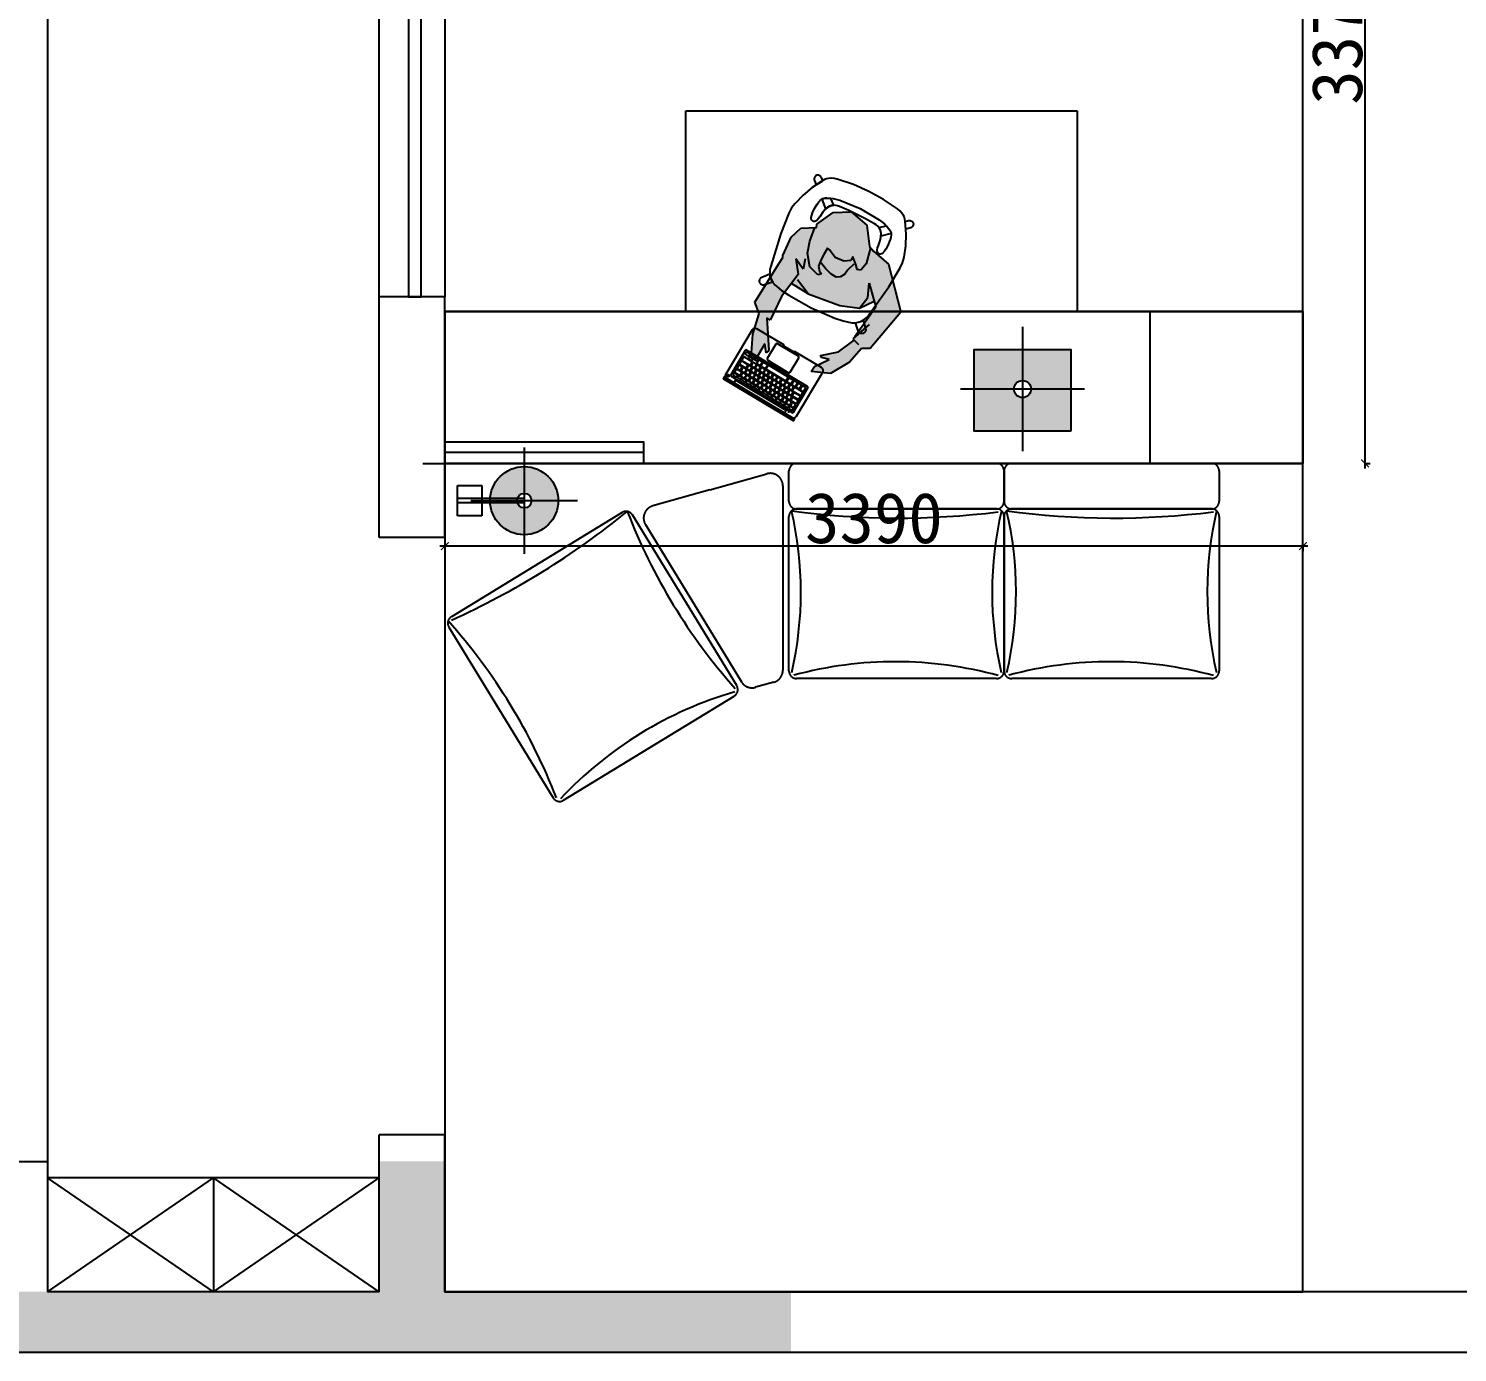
# Model space of a CAD drawing. Header units: inches. Extents: x 1174834 to 1369688, y -175882 to -108740.
# Drawn here: x 1215804 to 1221449, y -123095 to -117865 of the extents above; entities that cross this region are included whole.
import ezdxf

# ---------------------------------------------------------------- set-up
doc = ezdxf.new("R2010")
doc.units = ezdxf.units.IN
doc.header["$LTSCALE"] = 500
doc.header["$MEASUREMENT"] = 0
doc.linetypes.add('ACAD_ISO03W100', pattern=[30, 12, -18])
doc.linetypes.add('DASH', pattern=[0.35, 0.25, -0.1])
for name, color, linetype in [('A-01-原始墙体', 7, 'Continuous'), ('FF-FURN', 51, 'Continuous'), ('特细线', 251, 'Continuous')]:
    doc.layers.add(name, color=color, linetype=linetype)
doc.dimstyles.new('标注-大', dxfattribs={"dimtxt": 120, "dimasz": 60, "dimexe": 30, "dimexo": 30, "dimgap": 20, "dimtad": 1, "dimtxsty": 'Standard', "dimblk": 'ARCHTICK', "dimcen": 2.5, "dimdle": 20, "dimclrd": 8, "dimadec": 0, "dimazin": 0, "dimtfac": 1, "dimtmove": 2, "dimatfit": 3, "dimldrblk": 'OPEN90', "dimfxl": 1, "dimarcsym": 0})

# ---------------------------------------------------------------- blocks, each defined once
blk = doc.blocks.new('A$C4f05676a')
at = {"linetype": 'DASH', "ltscale": 150}
h = blk.add_hatch(color=3, dxfattribs=at)
h.dxf.hatch_style = 1
h.set_gradient(color1=(255, 127, 127), color2=(255, 255, 0), tint=1, name='SPHERICAL')
edge = h.paths.add_edge_path()
edge.add_arc((264, 210.3), 134.6, -90, 270)
edge = h.paths.add_edge_path(flags=17)
edge.add_arc((264, 210.3), 28.8, -90, 270)
at = {"color": 3, "linetype": 'DASH', "ltscale": 150}
for p, q in [((264, 420.7), (264, 210.3)), ((53.7, 210.3), (264, 210.3)), ((264, 210.3), (264, 0)), ((264, 210.3), (474.3, 210.3))]:
    blk.add_line(p, q, dxfattribs=at)
for points in [[(96.3, 270.4), (96.3, 150.2), (0, 150.2), (0, 270.4)], [(264, 219.5), (264, 201.2), (0, 201.2), (0, 219.5)]]:
    blk.add_lwpolyline(points, close=True, dxfattribs=at)
at = {"layer": 'FF-FURN', "color": 131}
for radius in [134.6, 28.8]:
    blk.add_circle((264, 210.3), radius, dxfattribs=at)
blk = doc.blocks.new('_ArchTick')
at = {"color": 0, "linetype": 'ByBlock', "const_width": 0.15}
blk.add_lwpolyline([(-0.5, -0.5), (0.5, 0.5)], dxfattribs=at)
blk = doc.blocks.new('*D437')
at = {"color": 0, "lineweight": -2, "ltscale": 5, "transparency": 16777216}
for p, q in [((1221081.6, -116205.5), (1221104.6, -116205.5)), ((1221081.6, -119583.1), (1221104.6, -119583.1))]:
    blk.add_line(p, q, dxfattribs=at)
at = {"color": 8, "lineweight": -2, "ltscale": 5, "transparency": 16777216}
blk.add_line((1221084.6, -119603.1), (1221084.6, -116185.5), dxfattribs=at)
at = {"layer": 'Defpoints', "color": 0, "ltscale": 5, "transparency": 16777216}
for p in [(1220838.7, -116205.5), (1221084.6, -116205.5), (1220838.7, -119583.1)]:
    blk.add_point(p, dxfattribs=at)
at = {"color": 8, "lineweight": -2, "ltscale": 5, "transparency": 16777216, "xscale": 30, "yscale": 30, "zscale": 30}
for p, rotation in [((1221084.6, -116205.5), 90), ((1221084.6, -119583.1), 270)]:
    blk.add_blockref('_ArchTick', p, dxfattribs=dict(at, rotation=rotation))
at = {"color": 0, "ltscale": 5, "transparency": 16777216, "insert": (1220974.6, -117894.3), "char_height": 200, "attachment_point": 5, "rotation": 90}
blk.add_mtext('3378', dxfattribs=at)
blk = doc.blocks.new('*D442')
at = {"color": 8, "lineweight": -2, "ltscale": 5, "transparency": 16777216}
blk.add_line((1220858.7, -119910), (1217428.7, -119910), dxfattribs=at)
at = {"color": 0, "lineweight": -2, "ltscale": 5, "transparency": 16777216}
for p, q in [((1217448.7, -119907), (1217448.7, -119930)), ((1220838.7, -119907), (1220838.7, -119930))]:
    blk.add_line(p, q, dxfattribs=at)
at = {"layer": 'Defpoints', "color": 0, "ltscale": 5, "transparency": 16777216}
for p in [(1217448.7, -119583.1), (1220838.7, -119583.1), (1217448.7, -119910)]:
    blk.add_point(p, dxfattribs=at)
at = {"color": 8, "lineweight": -2, "ltscale": 5, "transparency": 16777216, "xscale": 30, "yscale": 30, "zscale": 30, "rotation": 180}
blk.add_blockref('_ArchTick', (1217448.7, -119910), dxfattribs=at)
at = {"color": 8, "lineweight": -2, "ltscale": 5, "transparency": 16777216, "xscale": 30, "yscale": 30, "zscale": 30}
blk.add_blockref('_ArchTick', (1220838.7, -119910), dxfattribs=at)
at = {"color": 0, "ltscale": 5, "transparency": 16777216, "insert": (1219143.7, -119800), "char_height": 200, "attachment_point": 5}
blk.add_mtext('3390', dxfattribs=at)

msp = doc.modelspace()

# ---------------------------------------------------------------- hatches: boundary and pattern name
at = {"layer": 'FF-FURN'}
h = msp.add_hatch(color=255, dxfattribs=at)
h.dxf.hatch_style = 1
h.paths.add_polyline_path([(1218967.8, -118739.1), (1218991, -118770.1), (1219024.7, -118784.3), (1219051.9, -118781.5), (1219060.3, -118765.3), (1219072.6, -118797.5), (1219077.7, -118817.3), (1219091.9, -118819.6), (1219113.5, -118794.9), (1219130.4, -118731.6), (1219126.1, -118726.7), (1219115.9, -118641.6), (1219053.6, -118589), (1218982.5, -118591.6), (1218918.4, -118637.7), (1218916.2, -118651.5), (1218909.9, -118651.8), (1218891, -118705.7), (1218881.9, -118752.4), (1218891.1, -118806.9), (1218922.4, -118838.8), (1218936.7, -118834.3), (1218928.8, -118823.3), (1218925.1, -118804.2), (1218935.8, -118777.2), (1218945.7, -118758.4), (1218960.4, -118733.5)])
h = msp.add_hatch(color=254, dxfattribs=at)
h.dxf.hatch_style = 1
h.paths.add_polyline_path([(1219121.6, -118953.1), (1219144.9, -118942), (1219151.6, -118966.7), (1219066.6, -119084.9), (1219060, -119090.7), (1219065.4, -119095.8), (1219003.7, -119142.5), (1218933.2, -119156.8), (1218936.3, -119165.1), (1218967.3, -119172.5), (1218909.3, -119200.6), (1218895.4, -119220.8), (1218972, -119228.3), (1219046.9, -119183.6), (1219094.8, -119128.9), (1219129.2, -119129.4), (1219249.6, -118985.8), (1219200.9, -118796), (1219141.6, -118744.7), (1219130.4, -118731.6), (1219113.5, -118794.9), (1219091.9, -118819.6), (1219077.7, -118817.3), (1219072.6, -118797.5), (1219060.3, -118765.3), (1219051.9, -118781.5), (1219024.7, -118784.3), (1218991, -118770.1), (1218967.8, -118739.1), (1218960.4, -118733.5), (1218945.7, -118758.4), (1218935.8, -118777.2), (1218925.1, -118804.2), (1218928.8, -118823.3), (1218936.7, -118834.3), (1218922.4, -118838.8), (1218891.1, -118806.9), (1218881.9, -118752.4), (1218891, -118705.7), (1218909.9, -118651.8), (1218854.9, -118654.3), (1218816.7, -118689.1), (1218783.7, -118761.5), (1218783.7, -118770.3), (1218767.2, -118796.3), (1218673.4, -118945.9), (1218690.9, -118991.3), (1218665.2, -119072.1), (1218658.2, -119164.7), (1218675.3, -119172.3), (1218713, -119110.5), (1218717.5, -119146.7), (1218728.3, -119137.8), (1218721, -119008.1), (1218734, -119017.3), (1218778.6, -118924.4), (1218818.3, -118872.1), (1218883.6, -118913.5), (1219009.1, -118959.4), (1219086.3, -118970)])
h = msp.add_hatch(color=11, dxfattribs=at)
h.dxf.hatch_style = 1
h.set_gradient(color1=(255, 127, 127), color2=(255, 255, 0), tint=1, name='INVCURVED')
edge = h.paths.add_edge_path(flags=16)
edge.add_arc((1219731.1, -119289.4), 33.6, 180, 540)
h.paths.add_polyline_path([(1219921.8, -119456), (1219540.3, -119456), (1219540.3, -119133.6), (1219921.8, -119133.6)])
at = {"layer": '特细线'}
h = msp.add_hatch(color=256, dxfattribs=at)
h.dxf.hatch_style = 1
h.paths.add_polyline_path([(1215638.7, -122855.5), (1217188.7, -122855.5), (1217188.7, -122676.3), (1217188.7, -122340.1), (1217448.7, -122340.1), (1217448.7, -122855.5), (1218815.5, -122855.5), (1218815.5, -123095.5), (1215638.7, -123095.5)])

# ---------------------------------------------------------------- linework, layer by layer
at = {"color": 3, "linetype": 'DASH', "ltscale": 150}
for p, q in [((1217448.7, -118983.1), (1220233.9, -118983.1)), ((1220233.9, -118983.1), (1220233.9, -119583.1)), ((1219731.1, -119044), (1219731.1, -119289.4)), ((1219731.1, -119289.4), (1219485.7, -119289.4)), ((1219976.4, -119289.4), (1219731.1, -119289.4)), ((1219731.1, -119289.4), (1219731.1, -119534.8)), ((1220233.9, -119583.1), (1218233.9, -119583.1)), ((1218495.4, -119687.8), (1218720.6, -119624.4)), ((1218784.2, -119672.5), (1218784.2, -120399.7)), ((1218495.4, -119687.8), (1218270.1, -119751.1)), ((1218241, -119825.3), (1218620, -120445.9)), ((1218747.7, -120447.8), (1218676.2, -120467.9)), ((1217188.7, -122405.5), (1215878.7, -122405.5)), ((1216533.7, -122405.5), (1216533.7, -122855.5))]:
    msp.add_line(p, q, dxfattribs=at)
at = {"color": 7, "ltscale": 5, "true_color": 0xffffff}
for p, q in [((1220233.9, -118983.1), (1220838.7, -118983.1)), ((1220838.7, -118983.1), (1220838.7, -119583.1))]:
    msp.add_line(p, q, dxfattribs=at)
at = {"color": 147, "linetype": 'ACAD_ISO03W100', "ltscale": 3}
for p, q in [((1216533.7, -122855.5), (1215878.7, -122405.5)), ((1215878.7, -122855.5), (1216533.7, -122405.5)), ((1216533.7, -122855.5), (1217188.7, -122405.5)), ((1217188.7, -122855.5), (1216533.7, -122405.5))]:
    msp.add_line(p, q, dxfattribs=at)
at = {"color": 7, "ltscale": 5, "true_color": 0xffffff}
for points in [[(1220838.7, -116205.5), (1221918.7, -116205.5), (1221918.7, -122855.5), (1220838.7, -122855.5)], [(1220838.7, -118983.1), (1217448.7, -118983.1), (1217448.7, -119583.1), (1220838.7, -119583.1)], [(1220838.7, -119583.1), (1217448.7, -119583.1), (1217448.7, -122855.5), (1220838.7, -122855.5)]]:
    msp.add_lwpolyline(points, close=True, dxfattribs=at)
at = {"color": 3}
for points in [[(1217355.2, -117753.7), (1217304.8, -117753.7), (1217304.8, -118925.5), (1217355.2, -118925.5)], [(1218233.9, -119583.1), (1217448.7, -119583.1), (1217448.7, -119498.5), (1218233.9, -119498.5)]]:
    msp.add_lwpolyline(points, close=True, dxfattribs=at)
at = {"color": 147, "linetype": 'ACAD_ISO03W100', "ltscale": 3}
msp.add_lwpolyline([(1218400, -118190.5), (1219947.1, -118190.5), (1219947.1, -118983.1), (1218400, -118983.1)], close=True, dxfattribs=at)
at = {"color": 3, "linetype": 'DASH', "ltscale": 150}
for points in [[(1218775.7, -118674.9), (1218735.9, -118804.5), (1218735.9, -118804.5), (1218732.8, -118817.3), (1218732.1, -118830.3), (1218733.8, -118843.3), (1218737.8, -118855.8), (1218744, -118867.3), (1218752.3, -118877.4), (1218752.3, -118877.4), (1218778.6, -118899.9), (1218807.3, -118919.1), (1218807.3, -118919.1), (1218895.9, -118969.1), (1218895.9, -118969.1), (1218989.5, -119009), (1218989.5, -119009), (1219022.3, -119020.2), (1219056.1, -119027.4), (1219056.1, -119027.4), (1219069.2, -119027.8), (1219082.1, -119025.7), (1219094.4, -119021.4), (1219105.8, -119014.8), (1219115.7, -119006.3), (1219123.9, -118996.1), (1219123.9, -118996.1), (1219202.6, -118885.7), (1219202.6, -118885.7), (1219247.5, -118811.3), (1219247.5, -118811.3), (1219256.6, -118790.6), (1219262.9, -118768.8), (1219262.9, -118768.8), (1219269.6, -118723.3), (1219271.1, -118677.3), (1219271.1, -118677.3), (1219267.1, -118626.5), (1219267.1, -118626.5), (1219266.1, -118618.7), (1219264.1, -118611.1), (1219261.1, -118603.9), (1219261.1, -118603.9), (1219254.4, -118594.1), (1219246.5, -118585.3), (1219237.5, -118577.5), (1219237.5, -118577.5), (1219182.1, -118540.1), (1219123.4, -118508.5), (1219123.4, -118508.5), (1219062.5, -118481), (1218999.1, -118459.9), (1218999.1, -118459.9), (1218987.5, -118457.4), (1218975.7, -118456.5), (1218963.8, -118457.2), (1218963.8, -118457.2), (1218956.2, -118459.2), (1218949, -118462.1), (1218942.3, -118466.1), (1218942.3, -118466.1), (1218899.5, -118493.9), (1218899.5, -118493.9), (1218863.9, -118523), (1218831.9, -118556), (1218831.9, -118556), (1218818.4, -118574.2), (1218807.4, -118594.1), (1218807.4, -118594.1), (1218775.7, -118674.9)], [(1218915.3, -118482.7), (1218941.7, -118466.4), (1218936, -118453.8), (1218936, -118453.8), (1218934.4, -118451.1), (1218932.2, -118448.7), (1218929.7, -118446.8), (1218926.8, -118445.3), (1218926.8, -118445.3), (1218924.4, -118444.7), (1218922, -118444.4), (1218919.6, -118444.6), (1218917.2, -118445.2), (1218917.2, -118445.2), (1218915, -118446.2), (1218913, -118447.5), (1218911.3, -118449.2), (1218909.8, -118451.1), (1218908.7, -118453.2), (1218908, -118455.5), (1218908, -118455.5), (1218907.6, -118458.1), (1218907.5, -118460.8), (1218907.9, -118463.4), (1218908.7, -118465.9), (1218915.3, -118482.7)], [(1219110.6, -118616.9), (1219045.1, -118584.5), (1219045.1, -118584.5), (1219007.3, -118568.5), (1219007.3, -118568.5), (1218999.8, -118565.8), (1218992, -118564), (1218992, -118564), (1218984, -118563.6), (1218976, -118564.6), (1218968.3, -118567.2), (1218961.3, -118571.2), (1218961.3, -118571.2), (1218950.8, -118580.3), (1218941.8, -118590.8), (1218941.8, -118590.8), (1218930.2, -118608.6), (1218930.2, -118608.6), (1218925.3, -118616.2), (1218919.3, -118623), (1218919.3, -118623), (1218916.5, -118625.1), (1218913.2, -118626.7), (1218909.8, -118627.6), (1218909.8, -118627.6), (1218907.4, -118627.8), (1218905.1, -118627.5), (1218902.9, -118626.7), (1218900.8, -118625.6), (1218900.8, -118625.6), (1218899.2, -118623.8), (1218897.9, -118621.7), (1218896.9, -118619.5), (1218896.3, -118617.2), (1218896.1, -118614.7), (1218896.4, -118612.3), (1218896.4, -118612.3), (1218897.8, -118603), (1218900.6, -118593.9), (1218900.6, -118593.9), (1218909.1, -118576.2), (1218919.3, -118559.4), (1218919.3, -118559.4), (1218920.3, -118557.9), (1218920.3, -118557.9), (1218925.9, -118550), (1218932.4, -118542.8), (1218932.4, -118542.8), (1218934.6, -118540.9), (1218937.1, -118539.4), (1218939.8, -118538.3), (1218939.8, -118538.3), (1218945.4, -118536.5), (1218951.2, -118535.5), (1218957.1, -118535.4), (1218957.1, -118535.4), (1218983.3, -118537.4), (1219008.8, -118543.7), (1219008.8, -118543.7), (1219089.8, -118576.5), (1219089.8, -118576.5), (1219089.8, -118576.5), (1219165.1, -118620.8), (1219165.1, -118620.8), (1219165.1, -118620.8), (1219185.6, -118637.2), (1219203.1, -118656.8), (1219203.1, -118656.8), (1219206.5, -118661.6), (1219209.3, -118666.8), (1219211.3, -118672.3), (1219211.3, -118672.3), (1219212.1, -118675.1), (1219212.4, -118678), (1219212.2, -118680.9), (1219212.2, -118680.9), (1219210.4, -118690.4), (1219207.6, -118699.7), (1219207.6, -118699.7), (1219207, -118701.4), (1219207, -118701.4), (1219199.9, -118719.7), (1219191, -118737.3), (1219191, -118737.3), (1219185.5, -118745), (1219178.9, -118751.8), (1219178.9, -118751.8), (1219177.1, -118753.5), (1219175.1, -118754.8), (1219172.9, -118755.8), (1219170.5, -118756.4), (1219168.1, -118756.5), (1219165.7, -118756.3), (1219165.7, -118756.3), (1219163.6, -118755.4), (1219161.6, -118754.1), (1219160, -118752.4), (1219158.6, -118750.5), (1219158.6, -118750.5), (1219157.3, -118747.2), (1219156.5, -118743.7), (1219156.5, -118740.1), (1219156.5, -118740.1), (1219158.3, -118731.2), (1219161.3, -118722.7), (1219161.3, -118722.7), (1219168.4, -118702.7), (1219168.4, -118702.7), (1219171.3, -118689.1), (1219172.1, -118675.2), (1219172.1, -118675.2), (1219171, -118667.3), (1219168.4, -118659.6), (1219164.4, -118652.6), (1219159.1, -118646.5), (1219159.1, -118646.5), (1219153, -118641.4), (1219146.2, -118637.1), (1219146.2, -118637.1), (1219110.6, -118616.9)], [(1218985.4, -118563.5), (1218973.1, -118536.1), (1218973.1, -118536.1), (1218957.1, -118535.4), (1218957.1, -118535.4), (1218951.2, -118535.5), (1218945.4, -118536.5), (1218939.8, -118538.3), (1218939.5, -118538.4), (1218939.5, -118538.4), (1218937.9, -118538.9), (1218937.6, -118539.1), (1218953, -118578.2), (1218953, -118578.2), (1218961.3, -118571.2), (1218961.3, -118571.2), (1218966.8, -118567.9), (1218972.8, -118565.5), (1218979, -118564), (1218985.4, -118563.5)], [(1219163.5, -118651.5), (1219192.8, -118644.6), (1219192.8, -118644.6), (1219203.1, -118656.8), (1219203.1, -118656.8), (1219206.5, -118661.6), (1219209.3, -118666.8), (1219211.3, -118672.3), (1219211.4, -118672.6), (1219211.4, -118672.6), (1219211.9, -118674.2), (1219212, -118674.6), (1219171.6, -118686.1), (1219171.6, -118686.1), (1219172.1, -118675.2), (1219172.1, -118675.2), (1219171.3, -118668.9), (1219169.6, -118662.7), (1219167, -118656.8), (1219163.5, -118651.5)], [(1219270.3, -118657.9), (1219267.2, -118627.1), (1219280.7, -118623.9), (1219280.7, -118623.9), (1219283.8, -118623.6), (1219287, -118623.9), (1219290.1, -118624.7), (1219293, -118626.1), (1219293, -118626.1), (1219294.9, -118627.6), (1219296.6, -118629.4), (1219297.9, -118631.4), (1219298.9, -118633.6), (1219298.9, -118633.6), (1219299.5, -118636), (1219299.6, -118638.4), (1219299.4, -118640.8), (1219298.7, -118643.1), (1219297.7, -118645.3), (1219296.3, -118647.2), (1219296.3, -118647.2), (1219294.5, -118649.2), (1219292.4, -118650.8), (1219290.1, -118652.1), (1219287.7, -118653), (1219270.3, -118657.9)], [(1218742.9, -118865.5), (1218737.9, -118856), (1218734.4, -118845.9), (1218732.4, -118835.3), (1218700.4, -118848.5), (1218700.4, -118848.5), (1218697.8, -118849.8), (1218695.6, -118851.5), (1218693.6, -118853.6), (1218692.1, -118856), (1218691.1, -118858.7), (1218690.5, -118861.5), (1218690.5, -118864.4), (1218690.5, -118864.4), (1218691.1, -118867), (1218692.1, -118869.6), (1218693.6, -118871.9), (1218695.5, -118873.9), (1218697.7, -118875.4), (1218700.2, -118876.6), (1218700.2, -118876.6), (1218703, -118877.3), (1218705.8, -118877.5), (1218708.7, -118877.3), (1218711.4, -118876.5), (1218742.9, -118865.5)]]:
    msp.add_lwpolyline(points, dxfattribs=at)
for points in [[(1219658, -119613.1), (1219658, -119733.1, -0.414214), (1219628, -119763.1), (1218838, -119763.1, -0.414214), (1218808, -119733.1), (1218808, -119613.1, -0.414214), (1218838, -119583.1), (1219628, -119583.1, -0.414214)], [(1220508, -119613.1), (1220508, -119733.1, -0.414214), (1220478, -119763.1), (1219688, -119763.1, -0.414214), (1219658, -119733.1), (1219658, -119613.1, -0.414214), (1219688, -119583.1), (1220478, -119583.1, -0.414214)], [(1217464.3, -120230.1), (1217876.1, -120904.3, 0.414214), (1217917.4, -120914.3), (1218591.6, -120502.5, 0.414214), (1218601.5, -120461.2), (1218189.7, -119787, 0.414214), (1218148.5, -119777.1), (1217474.3, -120188.9, 0.414214)], [(1219658, -119793.1), (1219658, -120403.1, -0.414214), (1219628, -120433.1), (1218838, -120433.1, -0.414214), (1218808, -120403.1), (1218808, -119793.1, -0.414214), (1218838, -119763.1), (1219628, -119763.1, -0.414214)], [(1220508, -119793.1), (1220508, -120403.1, -0.414214), (1220478, -120433.1), (1219688, -120433.1, -0.414214), (1219658, -120403.1), (1219658, -119793.1, -0.414214), (1219688, -119763.1), (1220478, -119763.1, -0.414214)]]:
    msp.add_lwpolyline(points, format="xyb", close=True, dxfattribs=at)
for centre, start, end in [((1218734.2, -119672.5), 0, 105.7086), ((1218283.7, -119799.3), 105.7086, 211.4173), ((1218734.2, -120399.7), 285.7086, 0), ((1218662.7, -120419.8), 211.4173, 285.7086)]:
    msp.add_arc(centre, 50, start, end, dxfattribs=at)
at = {"layer": 'A-01-原始墙体', "color": 4}
for p, q in [((1217448.7, -118925.5), (1217188.7, -118925.5)), ((1217188.7, -119875.5), (1217188.7, -118925.5)), ((1217448.7, -119875.5), (1217448.7, -118925.5)), ((1217448.7, -119875.5), (1217188.7, -119875.5)), ((1217448.7, -122235.5), (1217188.7, -122235.5)), ((1217188.7, -122855.5), (1217188.7, -122235.5)), ((1217448.7, -122855.5), (1217448.7, -122235.5)), ((1215878.7, -122342.2), (1215638.7, -122342.2)), ((1215878.7, -122342.2), (1215878.7, -122855.5)), ((1217188.7, -122855.5), (1215878.7, -122855.5)), ((1225448.7, -122855.5), (1217448.7, -122855.5)), ((1225708.7, -123095.5), (1215638.7, -123095.5))]:
    msp.add_line(p, q, dxfattribs=at)
at = {"layer": 'FF-FURN', "color": 8}
for p, q in [((1218918.4, -118637.7), (1218982.5, -118591.6)), ((1218982.5, -118591.6), (1219053.6, -118589)), ((1219053.6, -118589), (1219115.9, -118641.6)), ((1218816.7, -118689.1), (1218854.9, -118654.3)), ((1218854.9, -118654.3), (1218916.2, -118651.5)), ((1218891, -118705.7), (1218909.9, -118651.8)), ((1218916.2, -118651.5), (1218918.4, -118637.7)), ((1219115.9, -118641.6), (1219126.1, -118726.7)), ((1218783.7, -118761.5), (1218816.7, -118689.1)), ((1218881.9, -118752.4), (1218891, -118705.7)), ((1218767.2, -118796.3), (1218783.7, -118770.3)), ((1218783.7, -118770.3), (1218783.7, -118761.5)), ((1218864.5, -118815.7), (1218834.7, -118775.1)), ((1218834.7, -118775.1), (1218844.6, -118837.5)), ((1218872.4, -118774.8), (1218864.5, -118815.7)), ((1218891.1, -118806.9), (1218881.9, -118752.4)), ((1218935.8, -118777.2), (1218925.1, -118804.2)), ((1218945.7, -118758.4), (1218935.8, -118777.2)), ((1218960.4, -118733.5), (1218945.7, -118758.4)), ((1218967.8, -118739.1), (1218960.4, -118733.5)), ((1218991, -118770.1), (1218967.8, -118739.1)), ((1219024.7, -118784.3), (1218991, -118770.1)), ((1219051.9, -118781.5), (1219024.7, -118784.3)), ((1219060.3, -118765.3), (1219051.9, -118781.5)), ((1219072.6, -118797.5), (1219060.3, -118765.3)), ((1219130.4, -118731.6), (1219113.5, -118794.9)), ((1219126.1, -118726.7), (1219141.6, -118744.7)), ((1219141.6, -118744.7), (1219200.9, -118796)), ((1218673.4, -118945.9), (1218767.2, -118796.3)), ((1218844.6, -118837.5), (1218778.6, -118924.4)), ((1218922.4, -118838.8), (1218891.1, -118806.9)), ((1218936.7, -118834.3), (1218922.4, -118838.8)), ((1218925.1, -118804.2), (1218928.8, -118823.3)), ((1218928.8, -118823.3), (1218936.7, -118834.3)), ((1218952.8, -118813.5), (1218931.7, -118787.6)), ((1218974.1, -118835), (1218952.8, -118813.5)), ((1218994.9, -118847.6), (1218974.1, -118835)), ((1219028.4, -118836), (1219011.2, -118845.9)), ((1219041, -118818.6), (1219028.4, -118836)), ((1219064.5, -118796.6), (1219041, -118818.6)), ((1219077.7, -118817.3), (1219072.6, -118797.5)), ((1219091.9, -118819.6), (1219077.7, -118817.3)), ((1219113.5, -118794.9), (1219091.9, -118819.6)), ((1219200.9, -118796), (1219249.6, -118985.8)), ((1218883.6, -118913.5), (1218818.3, -118872.1)), ((1218883.6, -118913.5), (1218842.2, -118857.5)), ((1219011.2, -118845.9), (1218994.9, -118847.6)), ((1219120.3, -118928), (1219125.4, -118870.8)), ((1219125.4, -118870.8), (1219151.6, -118966.7)), ((1218690.9, -118991.3), (1218673.4, -118945.9)), ((1218778.6, -118924.4), (1218734, -119017.3)), ((1218883.6, -118913.5), (1219009.1, -118959.4)), ((1219086.3, -118970), (1219120.3, -118928)), ((1219086.3, -118970), (1219144.9, -118942)), ((1218665.2, -119072.1), (1218690.9, -118991.3)), ((1218734, -119017.3), (1218721, -119008.1)), ((1218721, -119008.1), (1218728.3, -119137.8)), ((1219009.1, -118959.4), (1219086.3, -118970)), ((1219151.6, -118966.7), (1219066.6, -119084.9)), ((1219249.6, -118985.8), (1219129.2, -119129.4)), ((1219124.3, -119034.7), (1219060, -119090.7)), ((1218658.2, -119164.7), (1218665.2, -119072.1)), ((1218713, -119110.5), (1218675.3, -119172.3)), ((1218717.5, -119146.7), (1218713, -119110.5)), ((1219003.7, -119142.5), (1219065.4, -119095.8)), ((1219060, -119090.7), (1219083.3, -119112.9)), ((1218665.8, -119169.7), (1218652, -119161.5)), ((1218675.3, -119172.3), (1218658.2, -119164.7)), ((1218728.3, -119137.8), (1218717.5, -119146.7)), ((1218909.3, -119200.6), (1218967.3, -119172.5)), ((1218933.2, -119156.8), (1219003.7, -119142.5)), ((1218936.3, -119165.1), (1218933.2, -119156.8)), ((1218967.3, -119172.5), (1218936.3, -119165.1)), ((1219094.8, -119128.9), (1219046.9, -119183.6)), ((1219129.2, -119129.4), (1219094.8, -119128.9)), ((1218895.4, -119220.8), (1218909.3, -119200.6)), ((1218972, -119228.3), (1218895.4, -119220.8)), ((1219046.9, -119183.6), (1218972, -119228.3))]:
    msp.add_line(p, q, dxfattribs=at)
at = {"layer": 'FF-FURN', "color": 250}
msp.add_line((1217361.4, -119583.1), (1220838.7, -119583.1), dxfattribs=at)
at = {"layer": 'FF-FURN', "color": 8}
for points in [[(1218830, -119140.9), (1218829.7, -119141.4, -0.414214), (1218826.1, -119142.3), (1218788.1, -119119.6, -0.414214), (1218787.2, -119115.9), (1218787.5, -119115.4), (1218680.7, -119051.5, 0.414214), (1218662.6, -119056), (1218558.3, -119230.3, 0.414214), (1218562.8, -119248.3), (1218819.2, -119401.8, 0.414214), (1218837.2, -119397.3), (1218941.5, -119223, 0.414214), (1218937, -119204.9)], [(1218724.1, -119175.9), (1218806, -119225, 0.414214), (1218812.5, -119223.3), (1218846.9, -119165.9, 0.414214), (1218845.3, -119159.4), (1218763.3, -119110.3, 0.414214), (1218756.8, -119112), (1218722.4, -119169.4, 0.414214)], [(1218579.2, -119238.2), (1218820.2, -119382.4, 0.414214), (1218825.6, -119381.1), (1218883.1, -119285.1, 0.414214), (1218881.7, -119279.7), (1218640.7, -119135.5, 0.414214), (1218635.3, -119136.8), (1218577.9, -119232.8, 0.414214)], [(1218622.3, -119176.2), (1218654.5, -119195.4, 0.414214), (1218656.3, -119195), (1218663, -119183.7, 0.414214), (1218662.6, -119181.9), (1218630.4, -119162.6, 0.414214), (1218628.6, -119163.1), (1218621.8, -119174.4, 0.414214)], [(1218648.3, -119159.2), (1218636.6, -119152.2, -0.414214), (1218636.2, -119150.4), (1218639.5, -119144.9, -0.414214), (1218641.3, -119144.4), (1218653, -119151.4, -0.414214), (1218653.4, -119153.2), (1218650.1, -119158.7, -0.414214)], [(1218648.5, -119170), (1218660, -119176.9, 0.414214), (1218661.8, -119176.4), (1218669.8, -119163, 0.414214), (1218669.4, -119161.2), (1218657.8, -119154.3, 0.414214), (1218656, -119154.8), (1218648, -119168.1, 0.414214)], [(1218669.6, -119171.9), (1218680.8, -119178.7, 0.414214), (1218682.6, -119178.2), (1218686, -119172.7, 0.414214), (1218685.5, -119170.9), (1218674.2, -119164.1, 0.414214), (1218672.4, -119164.6), (1218669.1, -119170.1, 0.414214)], [(1218692.5, -119196.3), (1218681, -119189.4, -0.414214), (1218680.6, -119187.6), (1218688.6, -119174.3, -0.414214), (1218690.4, -119173.8), (1218701.8, -119180.7, -0.414214), (1218702.3, -119182.5), (1218694.3, -119195.9, -0.414214)], [(1218587.5, -119234.2), (1218599.7, -119241.5, 0.414214), (1218601.5, -119241.1), (1218605, -119235.3, 0.414214), (1218604.5, -119233.5), (1218592.3, -119226.2, 0.414214), (1218590.5, -119226.7), (1218587.1, -119232.4, 0.414214)], [(1218593.7, -119224), (1218613.6, -119235.9, 0.414214), (1218615.4, -119235.5), (1218622.1, -119224.4, 0.414214), (1218621.6, -119222.5), (1218601.7, -119210.6, 0.414214), (1218599.9, -119211), (1218593.2, -119222.2, 0.414214)], [(1218603.3, -119207.9), (1218615.2, -119215, 0.414214), (1218617, -119214.5), (1218623.6, -119203.5, 0.414214), (1218623.1, -119201.7), (1218611.2, -119194.6, 0.414214), (1218609.4, -119195), (1218602.9, -119206.1, 0.414214)], [(1218612.9, -119191.9), (1218636.8, -119206.2, 0.414214), (1218638.6, -119205.7), (1218645.2, -119194.8, 0.414214), (1218644.7, -119193), (1218620.8, -119178.7, 0.414214), (1218619, -119179.1), (1218612.4, -119190.1, 0.414214)], [(1218618.2, -119238.6), (1218629.9, -119245.7, 0.414214), (1218631.7, -119245.2), (1218638.3, -119234.1, 0.414214), (1218637.9, -119232.3), (1218626.2, -119225.3, 0.414214), (1218624.4, -119225.7), (1218617.7, -119236.8, 0.414214)], [(1218619.4, -119217.5), (1218631.3, -119224.6, 0.414214), (1218633.1, -119224.1), (1218639.7, -119213.1, 0.414214), (1218639.2, -119211.3), (1218627.3, -119204.2, 0.414214), (1218625.5, -119204.7), (1218618.9, -119215.7, 0.414214)], [(1218636, -119227.4), (1218647.9, -119234.5, 0.414214), (1218649.7, -119234.1), (1218656.3, -119223.1, 0.414214), (1218655.8, -119221.3), (1218643.9, -119214.2, 0.414214), (1218642.1, -119214.6), (1218635.5, -119225.6, 0.414214)], [(1218641.6, -119209.1), (1218653.2, -119216, 0.414214), (1218655, -119215.5), (1218661.5, -119204.6, 0.414214), (1218661, -119202.8), (1218649.5, -119195.9, 0.414214), (1218647.7, -119196.3), (1218641.1, -119207.2, 0.414214)], [(1218652.4, -119237.2), (1218664.3, -119244.4, 0.414214), (1218666.1, -119243.9), (1218672.7, -119232.9, 0.414214), (1218672.2, -119231.1), (1218660.3, -119224, 0.414214), (1218658.5, -119224.4), (1218651.9, -119235.4, 0.414214)], [(1218657.9, -119218.8), (1218669.4, -119225.7, 0.414214), (1218671.3, -119225.3), (1218677.8, -119214.4, 0.414214), (1218677.3, -119212.6), (1218665.8, -119205.6, 0.414214), (1218664, -119206.1), (1218657.4, -119217, 0.414214)], [(1218659.1, -119198.2), (1218670.9, -119205.2, 0.414214), (1218672.7, -119204.8), (1218679.4, -119193.5, 0.414214), (1218679, -119191.7), (1218667.2, -119184.7, 0.414214), (1218665.4, -119185.1), (1218658.6, -119196.4, 0.414214)], [(1218668.6, -119247), (1218680.5, -119254.1, 0.414214), (1218682.3, -119253.6), (1218688.9, -119242.6, 0.414214), (1218688.5, -119240.8), (1218676.6, -119233.7, 0.414214), (1218674.8, -119234.2), (1218668.2, -119245.2, 0.414214)], [(1218674.5, -119228.7), (1218686, -119235.6, 0.414214), (1218687.8, -119235.2), (1218694.3, -119224.3, 0.414214), (1218693.9, -119222.5), (1218682.3, -119215.6, 0.414214), (1218680.5, -119216), (1218674, -119226.9, 0.414214)], [(1218675.2, -119207.8), (1218687, -119214.9, 0.414214), (1218688.8, -119214.4), (1218695.5, -119203.2, 0.414214), (1218695.1, -119201.4), (1218683.3, -119194.3, 0.414214), (1218681.5, -119194.8), (1218674.8, -119206, 0.414214)], [(1218690.5, -119238.3), (1218702.1, -119245.3, 0.414214), (1218703.9, -119244.8), (1218710.4, -119233.9, 0.414214), (1218710, -119232.1), (1218698.4, -119225.2, 0.414214), (1218696.6, -119225.6), (1218690.1, -119236.5, 0.414214)], [(1218691.8, -119217.8), (1218703.5, -119224.8, 0.414214), (1218705.3, -119224.4), (1218712.1, -119213.1, 0.414214), (1218711.6, -119211.3), (1218699.9, -119204.2, 0.414214), (1218698.1, -119204.7), (1218691.3, -119216, 0.414214)], [(1218697.3, -119199.2), (1218712.8, -119208.5, 0.414214), (1218714.6, -119208), (1218722.6, -119194.6, 0.414214), (1218722.2, -119192.8), (1218706.7, -119183.6, 0.414214), (1218704.9, -119184), (1218696.9, -119197.4, 0.414214)], [(1218708.1, -119227.5), (1218719.8, -119234.6, 0.414214), (1218721.6, -119234.1), (1218728.4, -119222.8, 0.414214), (1218727.9, -119221), (1218716.2, -119214, 0.414214), (1218714.4, -119214.4), (1218707.6, -119225.7, 0.414214)], [(1218717.6, -119211.4), (1218794.8, -119257.5, 0.414214), (1218796.6, -119257.1), (1218804.6, -119243.7, 0.414214), (1218804.1, -119241.9), (1218727, -119195.7, 0.414214), (1218725.2, -119196.2), (1218717.2, -119209.6, 0.414214)], [(1218724.4, -119237.3), (1218736.2, -119244.3, 0.414214), (1218738, -119243.9), (1218744.7, -119232.6, 0.414214), (1218744.3, -119230.8), (1218732.5, -119223.8, 0.414214), (1218730.7, -119224.2), (1218724, -119235.5, 0.414214)], [(1218740.8, -119247.1), (1218752.5, -119254.1, 0.414214), (1218754.3, -119253.7), (1218761.1, -119242.4, 0.414214), (1218760.6, -119240.6), (1218748.9, -119233.6, 0.414214), (1218747.1, -119234), (1218740.3, -119245.3, 0.414214)], [(1218549.9, -119249.3), (1218824.4, -119413.6, 0.414214), (1218828, -119412.7), (1218829.1, -119410.8, 0.414214), (1218828.2, -119407.2), (1218553.8, -119242.9, 0.414214), (1218550.2, -119243.8), (1218549, -119245.7, 0.414214)], [(1218566.4, -119238, 0.075623), (1218566.9, -119238.3), (1218567.8, -119236.8), (1218567.3, -119236.5)], [(1218604.8, -119244.5), (1218617, -119251.8, 0.414214), (1218618.8, -119251.4), (1218622.2, -119245.6, 0.414214), (1218621.8, -119243.8), (1218609.6, -119236.5, 0.414214), (1218607.8, -119237), (1218604.3, -119242.7, 0.414214)], [(1218621.4, -119254.5), (1218633.6, -119261.8, 0.414214), (1218635.4, -119261.3), (1218638.8, -119255.6, 0.414214), (1218638.4, -119253.8), (1218626.2, -119246.5, 0.414214), (1218624.4, -119246.9), (1218620.9, -119252.7, 0.414214)], [(1218634.7, -119248.5), (1218646.4, -119255.6, 0.414214), (1218648.2, -119255.1), (1218654.9, -119244, 0.414214), (1218654.4, -119242.2), (1218642.7, -119235.2, 0.414214), (1218640.9, -119235.6), (1218634.3, -119246.7, 0.414214)], [(1218638.6, -119264.8), (1218650.8, -119272.1, 0.414214), (1218652.6, -119271.6), (1218656, -119265.9, 0.414214), (1218655.6, -119264.1), (1218643.3, -119256.8, 0.414214), (1218641.5, -119257.2), (1218638.1, -119263, 0.414214)], [(1218651, -119258.3), (1218662.7, -119265.3, 0.414214), (1218664.5, -119264.8), (1218671.1, -119253.7, 0.414214), (1218670.7, -119251.9), (1218659, -119244.9, 0.414214), (1218657.2, -119245.4), (1218650.5, -119256.5, 0.414214)], [(1218655.4, -119274.8), (1218667.6, -119282.1, 0.414214), (1218669.4, -119281.7), (1218672.8, -119275.9, 0.414214), (1218672.4, -119274.1), (1218660.2, -119266.8, 0.414214), (1218658.4, -119267.3), (1218654.9, -119273, 0.414214)], [(1218667.3, -119268), (1218679, -119275, 0.414214), (1218680.8, -119274.6), (1218687.4, -119263.5, 0.414214), (1218687, -119261.7), (1218675.3, -119254.7, 0.414214), (1218673.5, -119255.1), (1218666.8, -119266.2, 0.414214)], [(1218672.3, -119284.9), (1218684.5, -119292.3, 0.414214), (1218686.3, -119291.8), (1218689.7, -119286.1, 0.414214), (1218689.3, -119284.3), (1218677.1, -119277, 0.414214), (1218675.3, -119277.4), (1218671.8, -119283.1, 0.414214)], [(1218683.7, -119277.9), (1218695.4, -119284.9, 0.414214), (1218697.2, -119284.4), (1218703.9, -119273.3, 0.414214), (1218703.4, -119271.5), (1218691.7, -119264.5, 0.414214), (1218689.9, -119264.9), (1218683.2, -119276.1, 0.414214)], [(1218685.1, -119256.8), (1218697, -119264, 0.414214), (1218698.8, -119263.5), (1218705.4, -119252.5, 0.414214), (1218704.9, -119250.7), (1218693.1, -119243.6, 0.414214), (1218691.3, -119244), (1218684.7, -119255, 0.414214)], [(1218689.1, -119295), (1218701.3, -119302.3, 0.414214), (1218703.1, -119301.9), (1218706.5, -119296.1, 0.414214), (1218706.1, -119294.3), (1218693.9, -119287, 0.414214), (1218692.1, -119287.5), (1218688.7, -119293.2, 0.414214)], [(1218700, -119287.6), (1218711.7, -119294.6, 0.414214), (1218713.5, -119294.2), (1218720.1, -119283.1, 0.414214), (1218719.7, -119281.2), (1218708, -119274.2, 0.414214), (1218706.2, -119274.7), (1218699.5, -119285.8, 0.414214)], [(1218701.3, -119266.5), (1218713.2, -119273.6, 0.414214), (1218715, -119273.2), (1218721.6, -119262.2, 0.414214), (1218721.1, -119260.4), (1218709.2, -119253.3, 0.414214), (1218707.4, -119253.7), (1218700.9, -119264.7, 0.414214)], [(1218707, -119248.2), (1218718.6, -119255.1, 0.414214), (1218720.4, -119254.7), (1218726.9, -119243.8, 0.414214), (1218726.4, -119242), (1218714.9, -119235, 0.414214), (1218713.1, -119235.5), (1218706.6, -119246.4, 0.414214)], [(1218716.1, -119297.3), (1218727.8, -119304.3, 0.414214), (1218729.6, -119303.8), (1218736.2, -119292.7, 0.414214), (1218735.8, -119290.9), (1218724.1, -119283.9, 0.414214), (1218722.3, -119284.3), (1218715.6, -119295.4, 0.414214)], [(1218717.7, -119276.4), (1218729.6, -119283.5, 0.414214), (1218731.4, -119283), (1218738, -119272, 0.414214), (1218737.5, -119270.2), (1218725.6, -119263.1, 0.414214), (1218723.8, -119263.5), (1218717.3, -119274.5, 0.414214)], [(1218723.2, -119257.9), (1218734.7, -119264.8, 0.414214), (1218736.5, -119264.3), (1218743, -119253.4, 0.414214), (1218742.6, -119251.6), (1218731, -119244.7, 0.414214), (1218729.2, -119245.2), (1218722.7, -119256.1, 0.414214)], [(1218734, -119286.1), (1218745.8, -119293.2, 0.414214), (1218747.6, -119292.7), (1218754.2, -119281.7, 0.414214), (1218753.8, -119279.9), (1218741.9, -119272.8, 0.414214), (1218740.1, -119273.3), (1218733.5, -119284.3, 0.414214)], [(1218739.6, -119267.7), (1218751.2, -119274.7, 0.414214), (1218753, -119274.2), (1218759.5, -119263.3, 0.414214), (1218759.1, -119261.5), (1218747.5, -119254.6, 0.414214), (1218745.7, -119255), (1218739.2, -119265.9, 0.414214)], [(1218750, -119295.7), (1218761.9, -119302.8, 0.414214), (1218763.7, -119302.3), (1218770.3, -119291.3, 0.414214), (1218769.8, -119289.5), (1218758, -119282.4, 0.414214), (1218756.2, -119282.9), (1218749.6, -119293.9, 0.414214)], [(1218756, -119277.5), (1218767.6, -119284.5, 0.414214), (1218769.4, -119284), (1218775.9, -119273.1, 0.414214), (1218775.4, -119271.3), (1218763.9, -119264.4, 0.414214), (1218762.1, -119264.8), (1218755.5, -119275.7, 0.414214)], [(1218756.9, -119256.8), (1218768.7, -119263.8, 0.414214), (1218770.5, -119263.4), (1218777.2, -119252.1, 0.414214), (1218776.8, -119250.3), (1218765, -119243.2, 0.414214), (1218763.2, -119243.7), (1218756.5, -119255, 0.414214)], [(1218772.3, -119287.3), (1218783.8, -119294.2, 0.414214), (1218785.6, -119293.7), (1218792.2, -119282.8, 0.414214), (1218791.7, -119281), (1218780.1, -119274.1, 0.414214), (1218778.3, -119274.6), (1218771.8, -119285.5, 0.414214)], [(1218773.5, -119266.7), (1218785.2, -119273.7, 0.414214), (1218787.1, -119273.3), (1218793.8, -119262, 0.414214), (1218793.4, -119260.2), (1218781.6, -119253.2, 0.414214), (1218779.8, -119253.6), (1218773, -119264.9, 0.414214)], [(1218788.6, -119297), (1218800.1, -119303.9, 0.414214), (1218801.9, -119303.5), (1218808.4, -119292.6, 0.414214), (1218808, -119290.8), (1218796.4, -119283.9, 0.414214), (1218794.6, -119284.3), (1218788.1, -119295.2, 0.414214)], [(1218789.7, -119276.4), (1218801.5, -119283.4, 0.414214), (1218803.3, -119283), (1218810, -119271.7, 0.414214), (1218809.6, -119269.9), (1218797.8, -119262.9, 0.414214), (1218796, -119263.3), (1218789.3, -119274.6, 0.414214)], [(1218799.5, -119260.4), (1218815.2, -119269.8, 0.414214), (1218817.1, -119269.3), (1218825.1, -119256, 0.414214), (1218824.6, -119254.2), (1218808.8, -119244.7, 0.414214), (1218807, -119245.2), (1218799, -119258.6, 0.414214)], [(1218806.1, -119286.2), (1218817.8, -119293.2, 0.414214), (1218819.7, -119292.8), (1218826.4, -119281.5, 0.414214), (1218825.9, -119279.7), (1218814.2, -119272.7, 0.414214), (1218812.4, -119273.1), (1218805.6, -119284.4, 0.414214)], [(1218819.7, -119272.5), (1218831.5, -119279.5, 0.414214), (1218833.3, -119279.1), (1218841.3, -119265.7, 0.414214), (1218840.9, -119263.9), (1218829.1, -119256.9, 0.414214), (1218827.3, -119257.3), (1218819.3, -119270.7, 0.414214)], [(1218822.5, -119296), (1218854.6, -119315.3, 0.414214), (1218856.4, -119314.8), (1218863.2, -119303.5, 0.414214), (1218862.7, -119301.7), (1218830.6, -119282.5, 0.414214), (1218828.8, -119282.9), (1218822, -119294.2, 0.414214)], [(1218835.9, -119282.2), (1218847.7, -119289.2, 0.414214), (1218849.5, -119288.8), (1218857.5, -119275.4, 0.414214), (1218857, -119273.6), (1218845.3, -119266.5, 0.414214), (1218843.5, -119267), (1218835.5, -119280.4, 0.414214)], [(1218852.5, -119292.1), (1218864.3, -119299.1, 0.414214), (1218866.1, -119298.7), (1218874.1, -119285.3, 0.414214), (1218873.6, -119283.5), (1218861.8, -119276.5, 0.414214), (1218860, -119276.9), (1218852, -119290.3, 0.414214)], [(1218706, -119305.1), (1218718.2, -119312.4, 0.414214), (1218720, -119312), (1218723.4, -119306.3, 0.414214), (1218723, -119304.4), (1218710.8, -119297.1, 0.414214), (1218709, -119297.6), (1218705.6, -119303.3, 0.414214)], [(1218722.9, -119315.2), (1218735.1, -119322.6, 0.414214), (1218736.9, -119322.1), (1218740.3, -119316.4, 0.414214), (1218739.9, -119314.6), (1218727.7, -119307.3, 0.414214), (1218725.9, -119307.7), (1218722.4, -119313.4, 0.414214)], [(1218732.7, -119307.2), (1218744.4, -119314.2, 0.414214), (1218746.2, -119313.8), (1218752.8, -119302.6, 0.414214), (1218752.4, -119300.8), (1218740.7, -119293.8, 0.414214), (1218738.9, -119294.3), (1218732.2, -119305.4, 0.414214)], [(1218740, -119325.5), (1218752.2, -119332.8, 0.414214), (1218754, -119332.3), (1218757.4, -119326.6, 0.414214), (1218757, -119324.8), (1218744.8, -119317.5, 0.414214), (1218743, -119317.9), (1218739.5, -119323.7, 0.414214)], [(1218748.9, -119316.9), (1218760.6, -119323.9, 0.414214), (1218762.4, -119323.4), (1218769, -119312.3, 0.414214), (1218768.6, -119310.5), (1218756.9, -119303.5, 0.414214), (1218755.1, -119304), (1218748.4, -119315.1, 0.414214)], [(1218757, -119335.6), (1218769.2, -119342.9, 0.414214), (1218771, -119342.5), (1218774.4, -119336.8, 0.414214), (1218773.9, -119335), (1218761.7, -119327.6, 0.414214), (1218759.9, -119328.1), (1218756.5, -119333.8, 0.414214)], [(1218765.2, -119326.7), (1218776.9, -119333.7, 0.414214), (1218778.7, -119333.2), (1218785.4, -119322.1, 0.414214), (1218784.9, -119320.3), (1218773.2, -119313.3, 0.414214), (1218771.4, -119313.8), (1218764.8, -119324.9, 0.414214)], [(1218766.5, -119305.6), (1218778.4, -119312.7, 0.414214), (1218780.2, -119312.2), (1218786.8, -119301.2, 0.414214), (1218786.3, -119299.4), (1218774.5, -119292.3, 0.414214), (1218772.7, -119292.8), (1218766.1, -119303.8, 0.414214)], [(1218773.6, -119345.6), (1218785.8, -119352.9, 0.414214), (1218787.6, -119352.5), (1218791.1, -119346.7, 0.414214), (1218790.6, -119344.9), (1218778.4, -119337.6, 0.414214), (1218776.6, -119338.1), (1218773.2, -119343.8, 0.414214)], [(1218781.4, -119336.4), (1218793.1, -119343.4, 0.414214), (1218794.9, -119342.9), (1218801.6, -119331.8, 0.414214), (1218801.1, -119330), (1218789.4, -119323, 0.414214), (1218787.6, -119323.5), (1218781, -119334.6, 0.414214)], [(1218782.9, -119315.4), (1218794.7, -119322.5, 0.414214), (1218796.5, -119322), (1218803.1, -119311, 0.414214), (1218802.7, -119309.2), (1218790.8, -119302.1, 0.414214), (1218789, -119302.6), (1218782.4, -119313.6, 0.414214)], [(1218797.9, -119346.3), (1218809.6, -119353.3, 0.414214), (1218811.5, -119352.8), (1218818.1, -119341.7, 0.414214), (1218817.7, -119339.9), (1218805.9, -119332.9, 0.414214), (1218804.1, -119333.3), (1218797.5, -119344.5, 0.414214)], [(1218799.3, -119325.2), (1218811.2, -119332.3, 0.414214), (1218813, -119331.9), (1218819.6, -119320.8, 0.414214), (1218819.1, -119319), (1218807.3, -119311.9, 0.414214), (1218805.5, -119312.4), (1218798.9, -119323.4, 0.414214)], [(1218804.8, -119306.8), (1218816.4, -119313.7, 0.414214), (1218818.2, -119313.2), (1218824.7, -119302.3, 0.414214), (1218824.3, -119300.5), (1218812.7, -119293.6, 0.414214), (1218810.9, -119294.1), (1218804.4, -119305, 0.414214)], [(1218814.3, -119356), (1218826, -119363.1, 0.414214), (1218827.8, -119362.6), (1218834.5, -119351.5, 0.414214), (1218834, -119349.7), (1218822.3, -119342.7, 0.414214), (1218820.5, -119343.1), (1218813.8, -119354.2, 0.414214)], [(1218815.7, -119335), (1218835.6, -119347, 0.414214), (1218837.4, -119346.5), (1218844, -119335.5, 0.414214), (1218843.6, -119333.7), (1218823.6, -119321.7, 0.414214), (1218821.8, -119322.2), (1218815.2, -119333.2, 0.414214)], [(1218821.3, -119316.6), (1218845.2, -119331, 0.414214), (1218847, -119330.5), (1218853.6, -119319.6, 0.414214), (1218853.1, -119317.8), (1218829.2, -119303.5, 0.414214), (1218827.4, -119303.9), (1218820.9, -119314.8, 0.414214)], [(1218790.7, -119355.8), (1218802.9, -119363.1, 0.414214), (1218804.7, -119362.7), (1218808.1, -119357, 0.414214), (1218807.7, -119355.1), (1218795.5, -119347.8, 0.414214), (1218793.7, -119348.3), (1218790.2, -119354, 0.414214)], [(1218807.7, -119366), (1218819.9, -119373.3, 0.414214), (1218821.7, -119372.8), (1218825.1, -119367.1, 0.414214), (1218824.6, -119365.3), (1218812.4, -119358, 0.414214), (1218810.6, -119358.5), (1218807.2, -119364.2, 0.414214)]]:
    msp.add_lwpolyline(points, format="xyb", close=True, dxfattribs=at)
at = {"layer": 'FF-FURN'}
msp.add_lwpolyline([(1219071.2, -119027.6), (1219081.8, -119025.8), (1219092, -119022.4), (1219101.6, -119017.5), (1219110.6, -119051), (1219110.6, -119051), (1219111.2, -119053.8), (1219111.2, -119056.7), (1219110.7, -119059.5), (1219109.7, -119062.2), (1219108.2, -119064.6), (1219106.3, -119066.7), (1219104, -119068.5), (1219104, -119068.5), (1219101.6, -119069.7), (1219098.9, -119070.4), (1219096.2, -119070.6), (1219093.5, -119070.3), (1219090.8, -119069.5), (1219088.4, -119068.2), (1219088.4, -119068.2), (1219086.2, -119066.5), (1219084.3, -119064.3), (1219082.8, -119061.9), (1219081.7, -119059.3), (1219071.2, -119027.6)], dxfattribs=at)
at = {"layer": 'FF-FURN', "color": 151}
msp.add_lwpolyline([(1219921.8, -119456), (1219540.3, -119456), (1219540.3, -119133.6), (1219921.8, -119133.6)], close=True, dxfattribs=at)
at = {"layer": 'FF-FURN', "color": 8}
msp.add_lwpolyline([(1218590.7, -119265.1), (1218791.2, -119385.1), (1218797.6, -119374.4), (1218597.1, -119254.4)], close=True, dxfattribs=at)
for centre, radius in [((1218567.5, -119236.7), 4.75), ((1218567.5, -119236.7), 1.75), ((1218807.5, -119380.5), 0.928)]:
    msp.add_circle(centre, radius, dxfattribs=at)
at = {"layer": 'FF-FURN'}
msp.add_circle((1219731.1, -119289.4), 33.6, dxfattribs=at)
at = {"layer": 'FF-FURN', "color": 8}
for centre, radius, start, end in [((1216191.4, -117346.7), 3130.5, 294.1893, 309.1854), ((1220317, -118943.9), 2302.2, 201.112, 221.6012), ((1219241.3, -116668.9), 3130.5, 262.2319, 277.228), ((1217446.7, -120091.9), 1408.6, 346.9693, 13.1862), ((1221019.2, -120091.9), 1408.6, 166.8138, 193.0307), ((1220091.3, -116668.9), 3130.5, 262.2319, 277.228), ((1218296.7, -120091.9), 1408.6, 346.9693, 13.1862), ((1221869.2, -120091.9), 1408.6, 166.8138, 193.0307), ((1215743, -121737.8), 2302.2, 21.2333, 41.7225), ((1219228.2, -121900.4), 1533.6, 74.61, 105.1492), ((1220078.2, -121900.4), 1533.6, 74.61, 105.1492), ((1219023.4, -121958), 1533.6, 106.2681, 136.8072)]:
    msp.add_arc(centre, radius, start, end, dxfattribs=at)
at = {"layer": '特细线'}
for p, q in [((1215878.7, -116905.5), (1215878.7, -122342.2)), ((1218233.9, -119540.8), (1217448.7, -119540.8))]:
    msp.add_line(p, q, dxfattribs=at)
msp.add_lwpolyline([(1217448.7, -118925.5), (1217188.7, -118925.5), (1217188.7, -117753.7), (1217448.7, -117753.7)], close=True, dxfattribs=at)

# ---------------------------------------------------------------- block references
at = {"color": 3}
msp.add_blockref('A$C4f05676a', (1217497.9, -119940.7), dxfattribs=at)

# ---------------------------------------------------------------- dimensions: what is measured, and where the dimension line sits
at = {"color": 7, "ltscale": 5, "true_color": 0xffffff}
dim = msp.add_linear_dim(base=(1221084.6, -116205.5), p1=(1220838.7, -119583.1), p2=(1220838.7, -116205.5), angle=90, dimstyle='标注-大', override={"dimtxt": 200, "dimasz": 30, "dimexe": 20, "dimexo": 20, "dimgap": 10, "dimtoh": 1, "dimdec": 0, "dimcen": 0.5, "dimtdec": 0, "dimldrblk": 'ArchTick', "dimfxl": 3, "dimfxlon": 1, "dimarcsym": 1}, dxfattribs=at)
dim.commit()
dim.dimension.update_dxf_attribs({"geometry": '*D437', "text_midpoint": (1220974.6, -117894.3)})
dim = msp.add_linear_dim(base=(1217448.7, -119910), p1=(1220838.7, -119583.1), p2=(1217448.7, -119583.1), dimstyle='标注-大', override={"dimtxt": 200, "dimasz": 30, "dimexe": 20, "dimexo": 20, "dimgap": 10, "dimtoh": 1, "dimdec": 0, "dimcen": 0.5, "dimtdec": 0, "dimldrblk": 'ArchTick', "dimfxl": 3, "dimfxlon": 1, "dimarcsym": 1}, dxfattribs=at)
dim.commit()
dim.dimension.update_dxf_attribs({"geometry": '*D442', "text_midpoint": (1219143.7, -119800)})

doc.saveas('drawing.dxf')
